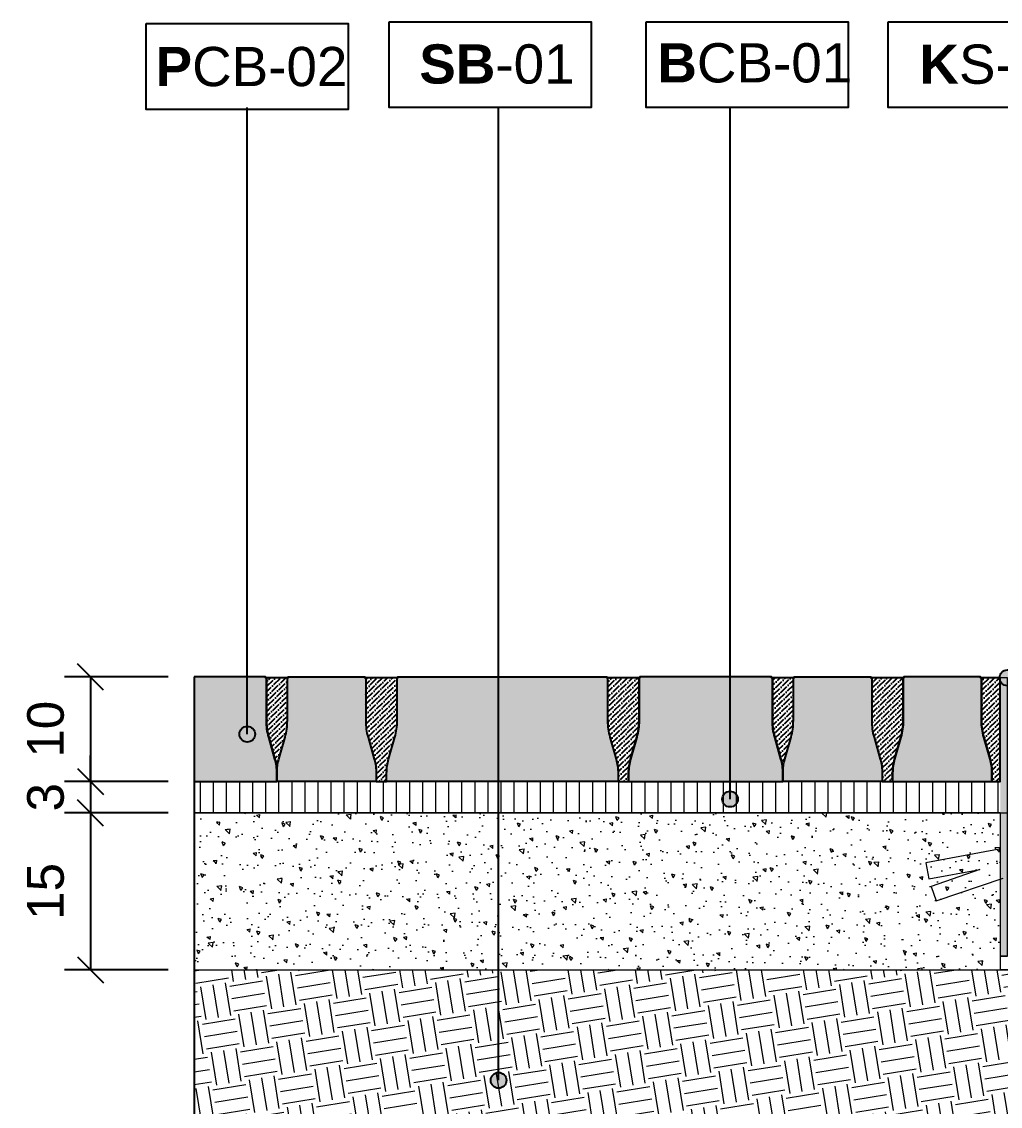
# Model space of a CAD drawing. Header units: metres. Extents: x -325 to 301, y -147 to 149.
# Drawn here: x 58.368 to 59.303, y 17.054 to 18.091 of the extents above; entities that cross this region are included whole.
import ezdxf

# ---------------------------------------------------------------- set-up
doc = ezdxf.new("R2010")
doc.units = ezdxf.units.M
doc.layers.get('Defpoints').update_dxf_attribs({"lineweight": 13})
doc.layers.add('-aux', color=50, linetype='Continuous', plot=False)
doc.layers.add('0-TX-1_25', color=7, linetype='Continuous', true_color=0x3f4f7f)
doc.layers.add('EIT_3 TR sorra', color=7, linetype='Continuous', true_color=0xd8ceb0)
for name, color, linetype, lineweight, true_color in [('03-TR-Paviment_05_Open Joint Precast Pavements', 7, 'Continuous', 5, 0xb3b3b3), ('3-TR sorra granitica', 7, 'Continuous', 0, 0xf2dac9), ('3-TR tot_u', 7, 'Continuous', 5, 0x787878)]:
    doc.layers.add(name, color=color, linetype=linetype, lineweight=lineweight, true_color=true_color)
for name, color, linetype, lineweight in [('1-CM', 7, 'Continuous', 0), ('2-metall', 5, 'Continuous', 0), ('3-TR Tot-u', 37, 'Continuous', 0)]:
    doc.layers.add(name, color=color, linetype=linetype, lineweight=lineweight)
for name, color, linetype in [('1-L- kodolé', 7, 'Continuous'), ('1-SECCIÓ', 1, 'Continuous'), ('A-KEYPLAN_HATCH', 7, 'Continuous'), ('A_TEXT_2', 7, 'Continuous')]:
    doc.layers.add(name, color=color, linetype=linetype)
doc.styles.get("Standard").update_dxf_attribs({"font": 'arial.ttf'})
doc.dimstyles.new('ISO-25', dxfattribs={"dimtxt": 0.1, "dimasz": 0.1, "dimexe": 0.1, "dimexo": 0.1, "dimgap": 0.1, "dimtad": 1, "dimdec": 0, "dimlfac": 100, "dimzin": 9, "dimtxsty": 'Standard', "dimblk": 'OBLIQUE', "dimcen": 0.1, "dimadec": 0, "dimazin": 0, "dimtfac": 1, "dimtdec": 0, "dimtmove": 0, "dimatfit": 3, "dimldrblk": 'OBLIQUE', "dimfxl": 1, "dimarcsym": 0})
pattern_1 = [(44.43254572231508, (37.50588101708466, -22.18370887877083), (0.001875725221223454, 0.006618718369032534), [0.008532812500000079, -0.001706562500000016, 0, -0.001706562500000016])]

# ---------------------------------------------------------------- blocks, each defined once
blk = doc.blocks.new('hatch keyplan 2')
at = {"layer": 'A-KEYPLAN_HATCH'}
blk.add_lwpolyline([(0, 0.005476596624248486), (0.012874798693294, 0.005476596623793739), (0.012874798693294, -2.273736754432321e-13), (0, 0)], close=True, dxfattribs=at)
blk = doc.blocks.new('hatch keyplan')
at = {"layer": 'A-KEYPLAN_HATCH'}
blk.add_blockref('hatch keyplan 2', (1.430579833341536, 0.8521467901477053), dxfattribs=at)
blk = doc.blocks.new('PCB03')
at = {"layer": 'A-KEYPLAN_HATCH'}
blk.add_blockref('hatch keyplan', (-1.42957983326266, -0.8521467901535917), dxfattribs=at)
at = {"layer": 'A_TEXT_2', "insert": (0.0002022692309803231, 0.0039881901570753), "char_height": 0.0025, "attachment_point": 1}
blk.add_mtext_dynamic_manual_height_columns('\\pi0.00139;{\\fArial|b1|i0|c0|p34;P}CB-02', width=0.01456192034901793, gutter_width=0.015, heights=[0], dxfattribs=at)
blk = doc.blocks.new('B-CB01')
at = {"layer": 'A-KEYPLAN_HATCH'}
blk.add_blockref('hatch keyplan', (-1.430579833341536, -0.8521467901477052), dxfattribs=at)
at = {"layer": 'A_TEXT_2', "insert": (-0.0007977308478921419, 0.004105509799023688), "char_height": 0.0025, "attachment_point": 1}
blk.add_mtext_dynamic_manual_height_columns('\\pi0.00152;{\\fArial|b1|i0|c0|p34;B}CB-01', width=0.01456192034901793, gutter_width=0.015, heights=[0], dxfattribs=at)
blk = doc.blocks.new('SB-01')
at = {"layer": 'A-KEYPLAN_HATCH'}
blk.add_blockref('hatch keyplan', (-1.430579833341536, -0.8521467901477053), dxfattribs=at)
at = {"layer": 'A_TEXT_2', "insert": (-0.0007977307988561444, 0.004032374434375541), "char_height": 0.0025, "attachment_point": 1}
blk.add_mtext_dynamic_manual_height_columns('\\pi0.00271;{\\fArial|b1|i0|c0|p34;SB}-01', width=0.01456192034901793, gutter_width=0.015, heights=[0], dxfattribs=at)
blk = doc.blocks.new('_Oblique')
at = {"color": 0, "lineweight": -2}
blk.add_line((-0.499999999995058, -0.4999999998130015), (0.500000000028669, 0.500000000163238), dxfattribs=at)
blk = doc.blocks.new('*D569')
at = {"layer": '0-TX-1_25', "color": 0, "lineweight": -2, "transparency": 16777216}
for p, q in [((58.50770197163097, 17.46427114277622), (58.40856090844558, 17.46427114277622)), ((58.43356090844558, 17.46427114277622), (58.43356090844558, 17.36427114192381)), ((58.50770197131525, 17.36427114192381), (58.40856090844558, 17.36427114192381))]:
    blk.add_line(p, q, dxfattribs=at)
at = {"layer": 'Defpoints', "color": 0, "transparency": 16777216}
for p in [(58.53270197163097, 17.46427114277622), (58.43356090844558, 17.36427114192381), (58.53270197131525, 17.36427114192381)]:
    blk.add_point(p, dxfattribs=at)
at = {"layer": '0-TX-1_25', "color": 0, "lineweight": -2, "transparency": 16777216, "xscale": 0.025, "yscale": 0.025, "zscale": 0.025}
for p, rotation in [((58.43356090844558, 17.46427114277622), 90), ((58.43356090844558, 17.36427114192381), 270)]:
    blk.add_blockref('_Oblique', p, dxfattribs=dict(at, rotation=rotation))
at = {"layer": '0-TX-1_25', "color": 0, "transparency": 16777216, "insert": (58.39069085387531, 17.41427114234999), "char_height": 0.035, "attachment_point": 5, "rotation": 90}
blk.add_mtext('10', dxfattribs=at)
blk = doc.blocks.new('*D570')
at = {"layer": '0-TX-1_25', "color": 0, "lineweight": -2, "transparency": 16777216}
for p, q in [((58.43356090842736, 17.36427114192381), (58.43356090842736, 17.38927114192381)), ((58.50770197163097, 17.36427114192381), (58.40856090842736, 17.36427114192381)), ((58.43356090842736, 17.36427114192381), (58.43356090842736, 17.33427133859489)), ((58.50770196395998, 17.33427133859489), (58.40856090842736, 17.33427133859489)), ((58.43356090842736, 17.33427133859489), (58.43356090842736, 17.30927133859489))]:
    blk.add_line(p, q, dxfattribs=at)
at = {"layer": 'Defpoints', "color": 0, "transparency": 16777216}
for p in [(58.53270197163097, 17.36427114192381), (58.43356090842736, 17.33427133859489), (58.53270196395998, 17.33427133859489)]:
    blk.add_point(p, dxfattribs=at)
at = {"layer": '0-TX-1_25', "color": 0, "lineweight": -2, "transparency": 16777216, "xscale": 0.025, "yscale": 0.025, "zscale": 0.025}
for p, rotation in [((58.43356090842736, 17.36427114192381), 270), ((58.43356090842736, 17.33427133859489), 90)]:
    blk.add_blockref('_Oblique', p, dxfattribs=dict(at, rotation=rotation))
at = {"layer": '0-TX-1_25', "color": 0, "transparency": 16777216, "insert": (58.39067891661289, 17.34927124025933), "char_height": 0.035, "attachment_point": 5, "rotation": 90}
blk.add_mtext('3', dxfattribs=at)
blk = doc.blocks.new('*D571')
at = {"layer": '0-TX-1_25', "color": 0, "lineweight": -2, "transparency": 16777216}
for p, q in [((58.50770197163097, 17.33427133807398), (58.40856090850776, 17.33427133807398)), ((58.43356090850776, 17.33427133807398), (58.43356090850776, 17.18427061813318)), ((58.50770200988202, 17.18427061813318), (58.40856090850776, 17.18427061813318))]:
    blk.add_line(p, q, dxfattribs=at)
at = {"layer": 'Defpoints', "color": 0, "transparency": 16777216}
for p in [(58.53270197163097, 17.33427133807398), (58.43356090850776, 17.18427061813318), (58.53270200988202, 17.18427061813318)]:
    blk.add_point(p, dxfattribs=at)
at = {"layer": '0-TX-1_25', "color": 0, "lineweight": -2, "transparency": 16777216, "xscale": 0.025, "yscale": 0.025, "zscale": 0.025}
for p, rotation in [((58.43356090850776, 17.33427133807398), 90), ((58.43356090850776, 17.18427061813318), 270)]:
    blk.add_blockref('_Oblique', p, dxfattribs=dict(at, rotation=rotation))
at = {"layer": '0-TX-1_25', "color": 0, "transparency": 16777216, "insert": (58.39069085393749, 17.25927097810355), "char_height": 0.035, "attachment_point": 5, "rotation": 90}
blk.add_mtext('15', dxfattribs=at)
blk = doc.blocks.new('POINT')
at = {"layer": '0-TX-1_25'}
h = blk.add_hatch(dxfattribs=at)
h.set_pattern_fill('ANGLE', color=256)
h.set_pattern_definition([(0, (-83.74681484067048, -12.72584030761209), (0, 6.985), [5.08, -1.905]), (90, (-83.74681484067048, -12.72584030761209), (-6.985, 4.277078946022131e-16), [5.08, -1.905])])
edge = h.paths.add_edge_path()
edge.add_arc((0, 0), 0.0075, 0, 360)
h = blk.add_hatch(color=256, dxfattribs=at)
h.dxf.hatch_style = 1
edge = h.paths.add_edge_path()
edge.add_arc((0, 0), 0.0075, 0, 360)
blk.add_circle((0, 0), 0.0075, dxfattribs=at)
blk = doc.blocks.new('PROFIL 150x1')
at = {"layer": '2-metall'}
blk.add_hatch(color=256, dxfattribs=at).paths.add_polyline_path([(-0.001601699274027979, 0.1500914678908742), (-0.0015560155734331, 0.003040451556444168), (-0.001541800043458608, -0.04672571921701518), (-0.006541800397352304, -0.04672571898417743), (-0.006601699627927005, 0.1500914678908956)])
blk.add_line((-0.006556021049611616, 2.32823538226512e-10), (-0.006556021049611616, 2.32823538226512e-10), dxfattribs=at)
for points in [[(-0.006541800397352304, -0.04672571898417743), (-0.001541800043458608, -0.04672571921701518), (-0.006541800397352304, -0.04672571898417743), (-0.006601699627927005, 0.1500914678908956), (-0.001601699274027979, 0.1500914678908742)], [(-0.0008637240705837712, 0.02882705953712161), (0.0511783968806423, 0.01924550171284523), (0.04907760591341059, 0.007835078885953806), (0.0130003770147642, 0.01447731517296091), (0.04728103350244339, 0.002497628843819655), (0.0437456612100604, -0.007619071064567606), (-0.003682120152738833, 0.008339710580607118)]]:
    blk.add_lwpolyline(points, dxfattribs=at)
blk = doc.blocks.new('K05')
at = {"layer": 'A-KEYPLAN_HATCH'}
blk.add_blockref('hatch keyplan', (-1.430579833341536, -0.8521467901477054), dxfattribs=at)
at = {"layer": 'A_TEXT_2', "insert": (-0.0007977308945956718, 0.004020148496218123), "char_height": 0.0025, "attachment_point": 1}
blk.add_mtext_dynamic_manual_height_columns('\\pi0.00278;{\\fArial|b1|i0|c0|p34;K}S-01', width=0.01456192034901793, gutter_width=0.015, heights=[0], dxfattribs=at)

msp = doc.modelspace()

# ---------------------------------------------------------------- hatches: boundary and pattern name
at = {"layer": '03-TR-Paviment_05_Open Joint Precast Pavements'}
h = msp.add_hatch(color=256, dxfattribs=at)
h.dxf.hatch_style = 1
edge = h.paths.add_edge_path()
edge.add_line((58.53270197163094, 17.46427114277622), (58.53270197163095, 17.3642711419238))
edge.add_line((58.53270197163095, 17.3642711419238), (58.61166652921118, 17.3642711416745))
edge.add_line((58.61166652921118, 17.3642711416745), (58.61166652921118, 17.37246692049516))
edge.add_arc((58.56324897587666, 17.37246691806775), 0.04841755333451665, 2.831646840510158e-06, 15.99902195796888)
edge.add_line((58.60979114310346, 17.38581181000186), (58.60384450364388, 17.40655154603732))
edge.add_arc((58.65877568272956, 17.42230178614428), 0.05714459291279186, 179.9999958361321, 195.9990149623388, ccw=False)
edge.add_line((58.60163108981676, 17.42230179029716), (58.60163109074809, 17.46342706409482))
edge.add_line((58.60163109074809, 17.46342706409482), (58.60083388328083, 17.46342706456048))
edge.add_line((58.60083388328083, 17.46342706456048), (58.60083388374649, 17.46427114176763))
edge.add_line((58.60083388374649, 17.46427114176763), (58.53270197163094, 17.46427114277622))
h = msp.add_hatch(color=256, dxfattribs=at)
h.dxf.hatch_style = 1
edge = h.paths.add_edge_path()
edge.add_line((58.61166652967684, 17.36427114214016), (58.61166652827986, 17.37246692049516))
edge.add_arc((58.66008409155484, 17.37246691946476), 0.04841756327498815, 164.000979654272, 179.9999987806614, ccw=False)
edge.add_line((58.61354191438757, 17.38581181279583), (58.61948855524413, 17.40655154789997))
edge.add_arc((58.56455738301867, 17.42230178873234), 0.05714458651824073, 344.0009824426762, 360.0000015689578)
edge.add_line((58.62170196953691, 17.42230179029716), (58.62170197000258, 17.46342706456048))
edge.add_line((58.62170197000258, 17.46342706456048), (58.62249917514153, 17.4634270654918))
edge.add_line((58.62249917514153, 17.4634270654918), (58.6224991742102, 17.46427114130197))
edge.add_line((58.6224991742102, 17.46427114130197), (58.69579696911849, 17.46427114176763))
edge.add_line((58.69579696911849, 17.46427114176763), (58.69579696911849, 17.46342706362916))
edge.add_line((58.69579696911849, 17.46342706362916), (58.69659417518876, 17.46342706828577))
edge.add_line((58.69659417518876, 17.46342706828577), (58.69659417425744, 17.42230179076282))
edge.add_arc((58.75373876243246, 17.42230178896517), 0.05714458817501369, 179.9999981975956, 195.9990173238789)
edge.add_line((58.69880758855022, 17.40655154789997), (58.70475422847547, 17.38581180860487))
edge.add_arc((58.65821206267281, 17.37246691856041), 0.04841755144470695, 1.1874292908942152e-06, 15.999020313817823, ccw=False)
edge.add_line((58.70662961411752, 17.37246691956384), (58.70662961318619, 17.36427114120884))
edge.add_line((58.70662961318619, 17.36427114120884), (58.61166652967684, 17.36427114214016))
h = msp.add_hatch(color=256, dxfattribs=at)
h.dxf.hatch_style = 1
edge = h.paths.add_edge_path()
edge.add_line((58.71662961482532, 17.36427114120884), (58.716629613894, 17.3724669200295))
edge.add_arc((58.76504717196582, 17.37246691995739), 0.04841755807181869, 164.000980788278, 179.9999999146681, ccw=False)
edge.add_line((58.71850499953605, 17.38581181093318), (58.72445163992695, 17.40655154603732))
edge.add_arc((58.66952046154005, 17.42230179111458), 0.05714459361101382, 344.0009800541356, 359.9999991804183)
edge.add_line((58.72666505515106, 17.42230179029716), (58.72666505515106, 17.46342706456048))
edge.add_line((58.72666505515106, 17.46342706456048), (58.72746226029001, 17.46342706456048))
edge.add_line((58.72746226029001, 17.46342706456048), (58.72746226029001, 17.46427114037064))
edge.add_line((58.72746226029001, 17.46427114037064), (58.9270337095996, 17.46427114130197))
edge.add_line((58.9270337095996, 17.46427114130197), (58.9270337095996, 17.46342706409482))
edge.add_line((58.9270337095996, 17.46342706409482), (58.92783091520421, 17.46342706782011))
edge.add_line((58.92783091520421, 17.46342706782011), (58.92783091473855, 17.42230179122848))
edge.add_arc((58.98497550599429, 17.42230178730839), 0.05714459125574236, 179.9999960695394, 195.9990151958225)
edge.add_line((58.93004432856567, 17.40655154743431), (58.93599096849091, 17.38581180813921))
edge.add_arc((58.88944880103148, 17.37246691786191), 0.04841755310148652, 9.119049195760454e-07, 15.999020038293224, ccw=False)
edge.add_line((58.93786635413296, 17.37246691863252), (58.93786635413296, 17.36427114027751))
edge.add_line((58.93786635413296, 17.36427114027751), (58.71662961482532, 17.36427114120884))
h = msp.add_hatch(color=256, dxfattribs=at)
h.dxf.hatch_style = 1
edge = h.paths.add_edge_path()
edge.add_line((59.09542839578815, 17.36427113841487), (59.09542839578815, 17.37246691723553))
edge.add_arc((59.04701084245383, 17.37246691480815), 0.04841755333431769, 2.872484767749733e-06, 15.999021998873)
edge.add_line((59.09355300968043, 17.38581180674223), (59.08760637022085, 17.4065515427777))
edge.add_arc((59.14253754930625, 17.42230178288461), 0.05714459291252155, 179.9999958360929, 195.9990149623758, ccw=False)
edge.add_line((59.08539295639373, 17.42230178703753), (59.08539295732506, 17.46342706083519))
edge.add_line((59.08539295732506, 17.46342706083519), (59.0845957498578, 17.46342706130085))
edge.add_line((59.0845957498578, 17.46342706130085), (59.08459575032346, 17.464271138508))
edge.add_line((59.08459575032346, 17.464271138508), (58.95876987861, 17.46427114037064))
edge.add_line((58.95876987861, 17.46427114037064), (58.95876988000698, 17.46342706130085))
edge.add_line((58.95876988000698, 17.46342706130085), (58.95797267393671, 17.46342706595746))
edge.add_line((58.95797267393671, 17.46342706595746), (58.95797267393671, 17.42230178936584))
edge.add_arc((58.9008280850632, 17.42230179253853), 0.05714458887350569, 344.000977692632, 359.99999681891524, ccw=False)
edge.add_line((58.95575925824694, 17.40655154650299), (58.94981261925302, 17.38581180813921))
edge.add_arc((58.99635478956036, 17.37246691408269), 0.04841755688070742, 164.0009765915965, 179.9999957179843)
edge.add_line((58.94793723267965, 17.37246691770119), (58.94793723314531, 17.36427113888053))
edge.add_line((58.94793723314531, 17.36427113888053), (59.09542839578815, 17.36427113841487))
h = msp.add_hatch(color=256, dxfattribs=at)
h.dxf.hatch_style = 1
edge = h.paths.add_edge_path()
edge.add_line((59.09542839578815, 17.36427113701788), (59.09542839578815, 17.37246691723553))
edge.add_arc((59.14384595551675, 17.37246691739625), 0.04841755972859829, 164.0009810638025, 180.0000001901923, ccw=False)
edge.add_line((59.0973037814302, 17.38581180860487), (59.10325042088978, 17.4065515427777))
edge.add_arc((59.04831924392682, 17.42230178596534), 0.05714459172140343, 344.0009814818517, 360.0000006081346)
edge.add_line((59.10546383564822, 17.42230178657187), (59.10546383657955, 17.46342706130085))
edge.add_line((59.10546383657955, 17.46342706130085), (59.10626104125284, 17.46342706130085))
edge.add_line((59.10626104125284, 17.46342706130085), (59.1062610417185, 17.46427113711102))
edge.add_line((59.1062610417185, 17.46427113711102), (59.17955883569546, 17.46427113804234))
edge.add_line((59.17955883569546, 17.46427113804234), (59.17955883569546, 17.46342706083519))
edge.add_line((59.17955883569546, 17.46342706083519), (59.18035604083441, 17.46342706362916))
edge.add_line((59.18035604083441, 17.46342706362916), (59.18035604130007, 17.42230178657187))
edge.add_arc((59.23750062639436, 17.42230178689666), 0.05714458509429221, 180.000000325652, 195.9990194519336)
edge.add_line((59.18256945605852, 17.40655154464034), (59.18851609598376, 17.38581180534525))
edge.add_arc((59.14197392686754, 17.37246691483512), 0.0484175547582661, 6.363804914144566e-07, 15.999019762768683, ccw=False)
edge.add_line((59.19039148162581, 17.37246691537289), (59.19039148069449, 17.36427113701788))
edge.add_line((59.19039148069449, 17.36427113701788), (59.09542839578815, 17.36427113701788))
h = msp.add_hatch(color=256, dxfattribs=at)
h.dxf.hatch_style = 1
edge = h.paths.add_edge_path()
edge.add_line((59.29535456584297, 17.36427113701788), (59.29535456630863, 17.37246691863252))
edge.add_arc((59.24693701012642, 17.37246691998435), 0.04841755618221556, 359.9999984002807, 375.9990175266685)
edge.add_line((59.29347918113224, 17.38581180907054), (59.28753254027568, 17.40655154370902))
edge.add_arc((59.34246371534903, 17.42230178832061), 0.05714459029745467, 180.000001286475, 195.9990204127581, ccw=False)
edge.add_line((59.28531912505157, 17.42230178703753), (59.28531912505157, 17.46342706130085))
edge.add_line((59.28531912505157, 17.46342706130085), (59.2845219189813, 17.46342706223217))
edge.add_line((59.2845219189813, 17.46342706223217), (59.28452191991262, 17.46427113897366))
edge.add_line((59.28452191991262, 17.46427113897366), (59.21122412453867, 17.46427113804234))
edge.add_line((59.21122412453867, 17.46427113804234), (59.21122412640132, 17.46342705990387))
edge.add_line((59.21122412640132, 17.46342705990387), (59.21042692079671, 17.46342706362916))
edge.add_line((59.21042692079671, 17.46342706362916), (59.21042692126237, 17.42230178657187))
edge.add_arc((59.15328233262169, 17.42230178808778), 0.05714458864067497, 344.00097935379506, 359.9999984800783, ccw=False)
edge.add_line((59.20821350603826, 17.40655154370902), (59.20226686564736, 17.38581180581091))
edge.add_arc((59.24880903711885, 17.37246692003828), 0.04841755571655446, 164.000986394491, 180.0000055208787)
edge.add_line((59.20039148140229, 17.37246691537289), (59.20039148140229, 17.36427113701788))
edge.add_line((59.20039148140229, 17.36427113701788), (59.29535456584297, 17.36427113701788))
at = {"layer": '3-TR sorra granitica'}
h = msp.add_hatch(dxfattribs=at)
h.set_pattern_fill('LINE', color=256, scale=0.09999999999999998, angle=54.35352778411538, style=0)
h.set_pattern_definition([(90.00000002286345, (81.80115206051148, 225.519919708457), (-0.0125, -4.988090669677536e-12), [])])
h.paths.add_polyline_path([(59.81431886711393, 17.3342711054228), (59.81431886711384, 17.36427128292777), (58.532701971631, 17.36427133883645), (58.532701971631, 17.33427133807398)])
at = {"layer": '3-TR Tot-u'}
h = msp.add_hatch(dxfattribs=at)
h.set_pattern_fill('EARTH', color=256, scale=0.005, angle=-80.8247561036608)
h.set_pattern_definition([(279.1752438963392, (-123.4545814633209, -24.89933241077844), (0.03640645211205976, -0.02628108149624554), [0.03175, -0.03175]), (279.1752438963392, (-123.4428275507694, -24.89743390378797), (0.03640645211205976, -0.02628108149624554), [0.03175, -0.03175]), (279.1752438963392, (-123.4310736382178, -24.89553539679751), (0.03640645211205976, -0.02628108149624554), [0.03175, -0.03175]), (9.175243896339197, (-123.4265228317038, -24.89882053198454), (0.02628108149624554, 0.03640645211205976), [0.03175, -0.03175]), (9.175243896339197, (-123.4246243247133, -24.9105744445361), (0.02628108149624554, 0.03640645211205976), [0.03175, -0.03175]), (9.175243896339197, (-123.4227258177228, -24.92232835708765), (0.02628108149624554, 0.03640645211205976), [0.03175, -0.03175])])
h.paths.add_polyline_path([(59.3879564993298, 16.98427083622796), (59.36592347508667, 17.18427083060942), (58.5327019588848, 17.18427061813316), (58.53270200988204, 16.98427061813316)])
at = {"layer": '3-TR tot_u'}
h = msp.add_hatch(dxfattribs=at)
h.set_pattern_fill('AR-CONC', color=256, scale=0.0002, angle=90.26641431039367)
h.set_pattern_definition([(140.2664143103937, (-14.74308317574823, -3.332871662049495), (0.003018358551071247, 0.03645136258436954), [0.00381, -0.04191]), (85.26641431039367, (-14.74308317574823, -3.332871662049495), (-0.03817818106754276, -0.007226282933233686), [0.003048, -0.033528116834]), (190.7178590103937, (-14.74283164654928, -3.329834058254001), (-0.03515982095845395, 0.02922507956224307), [0.00323800176, -0.03561804892000001]), (136.4506143103937, (-14.75324306591524, -3.332918903917271), (0.00815628255818146, 0.05425431968784703), [0.005715, -0.062865]), (186.9019719203937, (-14.75256338114889, -3.32839771465019), (-0.04970546584793135, 0.04725021761608914), [0.004857004628, -0.053427121632]), (81.45056548039366, (-14.75324306591524, -3.332918903917271), (-0.04970546584550613, 0.04725021761879526), [0.004571993414, -0.050291946384]), (111.2664143103937, (-14.75072671430738, -3.327827148366818), (0.02031182351307306, 0.03041765279537408), [0.00381, -0.04191]), (56.2664143103937, (-14.75072671430738, -3.327827148366818), (-0.03689466829018208, 0.01218898497184377), [0.003048, -0.033528]), (161.7178593103937, (-14.74903406233774, -3.325292343968307), (-0.01658284496692729, 0.04260663769872181), [0.003238001759999998, -0.03561798751999996]), (127.7664143103937, (-14.74308317574823, -3.332871662049495), (-0.01691369723239765, 0.0005390813352213942), [0, -0.0331216, 0, -0.034036, 0, -0.033655]), (97.76641431039367, (-14.74308317574823, -3.332871662049495), (-0.02009803784807661, 0.01327062430379522), [0, -0.0194056, 0, -0.0323596, 0, -0.012827]), (57.76641431039366, (-14.74303050106566, -3.344199939585724), (0.001019642850235293, 0.02712315336894964), [0, -0.0127, 0, -0.039624, 0, -0.052578]), (47.76641431039366, (-14.74300688013177, -3.349279884669233), (-0.005222997154178432, 0.02960187044262312), [0, -0.01651, 0, -0.0263144, 0, -0.037338])])
h.paths.add_polyline_path([(58.532701971631, 17.33427133859488), (59.28236685012694, 17.33427080930201), (59.3033188644378, 17.33427124949521), (59.3033188644378, 17.18427081464489), (58.53270197163095, 17.18427061813316)])
at = {"layer": 'EIT_3 TR sorra'}
h = msp.add_hatch(dxfattribs=at)
h.set_pattern_fill('ANSI36', color=256, scale=0.00107500000000001, angle=-0.5674542776849184, style=0, double=1)
h.set_pattern_definition(pattern_1)
edge = h.paths.add_edge_path()
edge.add_line((58.61166652781419, 17.36426764502389), (58.61166652874552, 17.37246342337889))
edge.add_arc((58.66008408114934, 17.37246342757851), 0.04841755240382657, 164.0009858435801, 180.0000049696917, ccw=False)
edge.add_line((58.61354191299058, 17.38580831288559), (58.61948855245016, 17.40654805124936))
edge.add_arc((58.56455737714376, 17.42229829420421), 0.05714459006485122, 344.0009812484369, 360.000000374656)
edge.add_line((58.62170196720861, 17.42229829457787), (58.62170196674294, 17.4634270654918))
edge.add_line((58.62170196674294, 17.4634270654918), (58.60163108702279, 17.46342706362916))
edge.add_line((58.60163108702279, 17.46342706362916), (58.6016310893511, 17.42229829411221))
edge.add_arc((58.65877568249635, 17.42229829161606), 0.05714459314525305, 179.9999974972416, 195.9990166235524)
edge.add_line((58.60384450364388, 17.40654804985238), (58.60979114403479, 17.38580831102295))
edge.add_arc((58.56324898462589, 17.3724634235665), 0.04841754458529162, 3.2903921010074555e-07, 15.999019455251073, ccw=False)
edge.add_line((58.61166652921118, 17.37246342384455), (58.61166652827986, 17.36426764455823))
h = msp.add_hatch(dxfattribs=at)
h.set_pattern_fill('ANSI36', color=256, scale=0.00107500000000001, angle=-0.5674542776849184, style=0, double=1)
h.set_pattern_definition(pattern_1)
edge = h.paths.add_edge_path()
edge.add_line((58.70662961411752, 17.36426764316125), (58.71662961203135, 17.36426764316125))
edge.add_line((58.71662961203135, 17.36426764316125), (58.71662961342834, 17.37246342151625))
edge.add_arc((58.76504716772178, 17.37246342429192), 0.04841755429343672, 164.0009841585246, 180.0000032846361, ccw=False)
edge.add_line((58.71850499813907, 17.38580831148861), (58.72445163806431, 17.4065480507837))
edge.add_arc((58.66952046583863, 17.42229829161611), 0.05714458651846128, 344.0009824427063, 360.0000015689258)
edge.add_line((58.72666505235709, 17.42229829318089), (58.72666505235709, 17.46342706502614))
edge.add_line((58.72666505235709, 17.46342706502614), (58.69659417332612, 17.46342706409482))
edge.add_line((58.69659417332612, 17.46342706409482), (58.6965941747231, 17.42229829271523))
edge.add_arc((58.75373876621158, 17.42229829045191), 0.05714459148847344, 179.9999977306882, 195.9990168569992)
edge.add_line((58.69880758901589, 17.40654804892106), (58.70475422847547, 17.38580831102295))
edge.add_arc((58.65821206764262, 17.37246342167689), 0.04841754647490105, 2.0140907963650534e-06, 15.999021140302602, ccw=False)
edge.add_line((58.70662961411752, 17.37246342337889), (58.70662961411752, 17.36426764316125))
edge.add_line((58.70662961411752, 17.36426764316125), (58.71662961203135, 17.36426764316125))
h = msp.add_hatch(dxfattribs=at)
h.set_pattern_fill('ANSI36', color=256, scale=0.00107500000000001, angle=-0.5674542776849184, style=0, double=1)
h.set_pattern_definition(pattern_1)
edge = h.paths.add_edge_path()
edge.add_line((58.93793723290317, 17.3642676496805), (58.94793723174833, 17.36426765014616))
edge.add_line((58.94793723174833, 17.36426765014616), (58.94793723221399, 17.37246342803551))
edge.add_arc((58.99635478531631, 17.37246342726479), 0.04841755310231832, 164.0009799618446, 179.9999990879563, ccw=False)
edge.add_line((58.94981261785604, 17.3858083175422), (58.95575925778128, 17.40654805730296))
edge.add_arc((58.90082808532277, 17.42229829647858), 0.05714458628563054, 344.0009841038694, 360.0000032300888)
edge.add_line((58.9579726716084, 17.42229829970015), (58.95797267207405, 17.46342706642313))
edge.add_line((58.95797267207405, 17.46342706642313), (58.9279017939744, 17.4634270654918))
edge.add_line((58.9279017939744, 17.4634270654918), (58.92790179397441, 17.42229829923449))
edge.add_arc((58.98504638427177, 17.42229830051755), 0.05714459029735509, 180.0000012864607, 195.9990204127719)
edge.add_line((58.93011520919852, 17.40654805590598), (58.93606184819244, 17.38580831707654))
edge.add_arc((58.88951968427887, 17.37246342560805), 0.04841755002128424, 3.423621876663674e-06, 15.999022549835672, ccw=False)
edge.add_line((58.93793723430015, 17.37246342850117), (58.93793723290317, 17.3642676496805))
edge.add_line((58.93793723290317, 17.3642676496805), (58.94793723174833, 17.36426765014616))
h = msp.add_hatch(dxfattribs=at)
h.set_pattern_fill('ANSI36', color=256, scale=0.00107500000000001, angle=-0.5674542776849184, style=0, double=1)
h.set_pattern_definition(pattern_1)
edge = h.paths.add_edge_path()
edge.add_line((59.09542839439116, 17.36426764176426), (59.09542839532249, 17.37246342011926))
edge.add_arc((59.14384594772631, 17.37246342431888), 0.04841755240382657, 164.0009858435801, 180.0000049696917, ccw=False)
edge.add_line((59.09730377956755, 17.38580830962596), (59.10325041902713, 17.40654804798973))
edge.add_arc((59.04831924372073, 17.42229829094458), 0.05714459006485122, 344.0009812484369, 360.000000374656)
edge.add_line((59.10546383378558, 17.42229829131825), (59.10546383331983, 17.46342706223217))
edge.add_line((59.10546383331983, 17.46342706223217), (59.08539295359968, 17.46342706036953))
edge.add_line((59.08539295359968, 17.46342706036953), (59.08539295592807, 17.42229829085258))
edge.add_arc((59.14253754907332, 17.42229828835643), 0.05714459314525305, 179.9999974972416, 195.9990166235524)
edge.add_line((59.08760637022085, 17.40654804659275), (59.09355301061176, 17.38580830776332))
edge.add_arc((59.04701085120286, 17.37246342030687), 0.04841754458529162, 3.2903921010074555e-07, 15.999019455251073, ccw=False)
edge.add_line((59.09542839578815, 17.37246342058492), (59.09542839485682, 17.3642676412986))
h = msp.add_hatch(dxfattribs=at)
h.set_pattern_fill('ANSI36', color=256, scale=0.00107500000000001, angle=-0.5674542776849184, style=0, double=1)
h.set_pattern_definition(pattern_1)
edge = h.paths.add_edge_path()
edge.add_line((59.19039147976316, 17.36426763757331), (59.200391477677, 17.36426763664199))
edge.add_line((59.200391477677, 17.36426763664199), (59.20039147907399, 17.37246341592831))
edge.add_arc((59.2488090350242, 17.37246341893681), 0.04841755595021633, 164.000984434049, 180.0000035601602, ccw=False)
edge.add_line((59.20226686378471, 17.38580830636633), (59.20821350277863, 17.40654804379878))
edge.add_arc((59.15328232747223, 17.42229828675363), 0.05714459006485122, 344.0009812484369, 360.000000374656)
edge.add_line((59.21042691753708, 17.42229828712729), (59.21042691800275, 17.46342706409482))
edge.add_line((59.21042691800275, 17.46342706409482), (59.18035603943744, 17.46342706316349))
edge.add_line((59.18035603943744, 17.46342706316349), (59.18035603990309, 17.42229828619597))
edge.add_arc((59.23750063328117, 17.4222982853566), 0.05714459337808365, 179.9999991584045, 195.9990182847154)
edge.add_line((59.18256945466153, 17.40654804193614), (59.18851609458677, 17.38580830496935))
edge.add_arc((59.14197393044037, 17.37246341515764), 0.04841754978845337, 1.4630419968852948e-06, 15.999020589255679, ccw=False)
edge.add_line((59.19039148022883, 17.37246341639397), (59.19039147976316, 17.36426763757331))
edge.add_line((59.19039147976316, 17.36426763757331), (59.200391477677, 17.36426763664199))
h = msp.add_hatch(dxfattribs=at)
h.set_pattern_fill('ANSI36', color=256, scale=0.00107500000000001, angle=-0.5674542776849184, style=0, double=1)
h.set_pattern_definition(pattern_1)
edge = h.paths.add_edge_path()
edge.add_line((59.29535456584297, 17.36426763710765), (59.30331886490337, 17.36426763757331))
edge.add_line((59.30331886490337, 17.36426763757331), (59.30331886490336, 17.46342706106802))
edge.add_line((59.30331886490336, 17.46342706106802), (59.28531912598288, 17.46342706153368))
edge.add_line((59.28531912598288, 17.46342706153368), (59.28531912598289, 17.42229828619597))
edge.add_arc((59.34246371130991, 17.42229828817753), 0.05714458532701631, 180.0000019868009, 195.9990211131125)
edge.add_line((59.287532541207, 17.40654804426444), (59.29347918113224, 17.38580830543501))
edge.add_arc((59.24693701864262, 17.37246341585613), 0.0484175481316738, 1.7385663113600458e-06, 15.999020864780277, ccw=False)
edge.add_line((59.29535456677429, 17.3724634173253), (59.29535456584297, 17.36426763710765))
edge.add_line((59.29535456584297, 17.36426763710765), (59.30331886490337, 17.36426763757331))

# ---------------------------------------------------------------- linework, layer by layer
at = {"layer": '-aux'}
for points in [[(58.61166652827986, 17.36426764455823), (58.61166652781419, 17.36426764502389), (58.61166652874552, 17.37246342337889, -0.06992251114754273), (58.61354191299058, 17.38580831288559), (58.61948855245016, 17.40654805124936, 0.06992251114800961), (58.62170196720861, 17.42229829457787), (58.62170196674294, 17.4634270654918), (58.60163108702279, 17.46342706362916), (58.6016310893511, 17.42229829411221, 0.0699225111484148), (58.60384450364388, 17.40654804985238), (58.60979114403479, 17.38580831102295, -0.06992251114798485), (58.61166652921118, 17.37246342384455), (58.61166652827986, 17.36426764455823), (58.61166652781419, 17.36426764502389)], [(58.70662961411752, 17.36426764316125), (58.71662961203135, 17.36426764316125), (58.71662961342834, 17.37246342151625, -0.06992251114754273), (58.71850499813907, 17.38580831148861), (58.72445163806431, 17.4065480507837, 0.06992251114800961), (58.72666505235709, 17.42229829318089), (58.72666505235709, 17.46342706502614), (58.69659417332612, 17.46342706409482), (58.6965941747231, 17.42229829271523, 0.0699225111484148), (58.69880758901589, 17.40654804892106), (58.70475422847547, 17.38580831102295, -0.06992251114798485), (58.70662961411752, 17.37246342337889), (58.70662961411752, 17.36426764316125), (58.71662961203135, 17.36426764316125)], [(58.93793723290317, 17.3642676496805), (58.94793723174833, 17.36426765014616), (58.94793723221399, 17.37246342803551, -0.06992251114754273), (58.94981261785604, 17.3858083175422), (58.95575925778128, 17.40654805730296, 0.06992251114800961), (58.9579726716084, 17.42229829970015), (58.95797267207405, 17.46342706642313), (58.9279017939744, 17.4634270654918), (58.92790179397441, 17.42229829923449, 0.0699225111484148), (58.93011520919852, 17.40654805590598), (58.93606184819244, 17.38580831707654, -0.06992251114798485), (58.93793723430015, 17.37246342850117), (58.93793723290317, 17.3642676496805), (58.94793723174833, 17.36426765014616)], [(59.09542839485682, 17.3642676412986), (59.09542839439116, 17.36426764176426), (59.09542839532249, 17.37246342011926, -0.06992251114754273), (59.09730377956755, 17.38580830962596), (59.10325041902713, 17.40654804798973, 0.06992251114800961), (59.10546383378558, 17.42229829131825), (59.10546383331983, 17.46342706223217), (59.08539295359968, 17.46342706036953), (59.08539295592807, 17.42229829085258, 0.0699225111484148), (59.08760637022085, 17.40654804659275), (59.09355301061176, 17.38580830776332, -0.06992251114798485), (59.09542839578815, 17.37246342058492), (59.09542839485682, 17.3642676412986), (59.09542839439116, 17.36426764176426)], [(59.19039147976316, 17.36426763757331), (59.200391477677, 17.36426763664199), (59.20039147907399, 17.37246341592831, -0.06992251114754273), (59.20226686378471, 17.38580830636633), (59.20821350277863, 17.40654804379878, 0.06992251114800961), (59.21042691753708, 17.42229828712729), (59.21042691800275, 17.46342706409482), (59.18035603943744, 17.46342706316349), (59.18035603990309, 17.42229828619597, 0.0699225111484148), (59.18256945466153, 17.40654804193614), (59.18851609458677, 17.38580830496935, -0.06992251114798485), (59.19039148022883, 17.37246341639397), (59.19039147976316, 17.36426763757331), (59.200391477677, 17.36426763664199)], [(59.29535456584297, 17.36426763710765), (59.30331886490337, 17.36426763757331), (59.30331886490336, 17.46342706106802), (59.28531912598288, 17.46342706153368), (59.28531912598289, 17.42229828619597, 0.0699225111484148), (59.287532541207, 17.40654804426444), (59.29347918113224, 17.38580830543501, -0.06992251114798485), (59.29535456677429, 17.3724634173253), (59.29535456584297, 17.36426763710765), (59.30331886490337, 17.36426763757331)]]:
    msp.add_lwpolyline(points, format="xyb", dxfattribs=at)
at = {"layer": '0-TX-1_25'}
for points in [[(58.58336878939811, 17.4095523516466), (58.58336878939813, 18.00853384998603)], [(58.82361569960002, 17.07864831584979), (58.82361569960002, 18.00853384998602)], [(59.04492462582854, 17.34748434934295), (59.04492462582855, 18.00853384998603)]]:
    msp.add_lwpolyline(points, dxfattribs=at)
at = {"layer": '1-CM'}
for points in [[(59.3033188644378, 17.36426763646229), (59.30331886443771, 17.36427131676314), (58.532701971631, 17.36427133883644), (58.532701971631, 17.33427133807397), (59.3033188644378, 17.33427113925817)], [(58.62170197000258, 17.36427133883645), (59.30331886443771, 17.36427131676314), (59.3033188644378, 17.36426763646229)], [(59.3033188644378, 17.33427114154701), (58.532701971631, 17.33427133859488)], [(59.3033188644378, 17.33427124949521), (58.62170197000258, 17.33427133807401)], [(59.3033188644378, 17.33427124949521), (59.81431886711388, 17.33427124949521), (59.81431886711388, 17.18427124949521), (59.36592347508667, 17.18427083060942), (59.30331890268874, 17.1842708146449)], [(59.3033188644378, 17.33427113925817), (59.30331890268874, 17.1842708146449)], [(58.5327019588848, 17.18427061813316), (59.36592347508667, 17.18427083060942)]]:
    msp.add_lwpolyline(points, dxfattribs=at)
at = {"layer": '1-L- kodolé'}
msp.add_lwpolyline([(58.53270197163095, 17.3642711419238), (58.61166652921118, 17.3642711416745), (58.61166652921118, 17.37246692049516, 0.06992251114875708), (58.60979114310346, 17.38581181000186), (58.60384450364388, 17.40655154603732, -0.0699225111482901), (58.60163108981676, 17.42230179029716), (58.60163109074809, 17.46342706409482), (58.60083388328083, 17.46342706456048), (58.60083388374649, 17.46427114176763), (58.53270197163094, 17.46427114277621)], format="xyb", dxfattribs=at)
for points in [[(58.61166652967684, 17.36427114214016), (58.61166652827986, 17.37246692049516, -0.06992251114875708), (58.61354191438757, 17.38581181279583), (58.61948855524413, 17.40655154789997, 0.0699225111482901), (58.62170196953691, 17.42230179029716), (58.62170197000258, 17.46342706456048), (58.62249917514153, 17.4634270654918), (58.6224991742102, 17.46427114130197), (58.69579696911849, 17.46427114176763), (58.69579696911849, 17.46342706362916), (58.69659417518876, 17.46342706828577), (58.69659417425744, 17.42230179076282, 0.0699225111482901), (58.69880758855022, 17.40655154789997), (58.70475422847547, 17.38581180860487, -0.06992251114875708), (58.70662961411752, 17.37246691956384), (58.70662961318619, 17.36427114120884)], [(58.71662961482532, 17.36427114120884), (58.716629613894, 17.3724669200295, -0.06992251114875708), (58.71850499953605, 17.38581181093318), (58.72445163992695, 17.40655154603732, 0.0699225111482901), (58.72666505515106, 17.42230179029716), (58.72666505515106, 17.46342706456048), (58.72746226029001, 17.46342706456048), (58.72746226029001, 17.46427114037064), (58.9270337095996, 17.46427114130197), (58.9270337095996, 17.46342706409482), (58.92783091520421, 17.46342706782011), (58.92783091473855, 17.42230179122848, 0.0699225111482901), (58.93004432856567, 17.40655154743431), (58.93599096849091, 17.38581180813921, -0.06992251114875708), (58.93786635413296, 17.37246691863252), (58.93786635413296, 17.36427114027751)], [(59.09542839578815, 17.36427113841487), (59.09542839578815, 17.37246691723553, 0.06992251114875708), (59.09355300968043, 17.38581180674223), (59.08760637022085, 17.4065515427777, -0.0699225111482901), (59.08539295639373, 17.42230178703753), (59.08539295732506, 17.46342706083519), (59.0845957498578, 17.46342706130085), (59.08459575032346, 17.464271138508), (58.95876987861, 17.46427114037064), (58.95876988000698, 17.46342706130085), (58.95797267393671, 17.46342706595746), (58.95797267393671, 17.42230178936584, -0.0699225111482901), (58.95575925824694, 17.40655154650299), (58.94981261925302, 17.38581180813921, 0.06992251114875708), (58.94793723267965, 17.37246691770119), (58.94793723314531, 17.36427113888053)], [(59.09542839578815, 17.36427113701788), (59.09542839578815, 17.37246691723553, -0.06992251114875708), (59.0973037814302, 17.38581180860487), (59.10325042088978, 17.4065515427777, 0.0699225111482901), (59.10546383564822, 17.42230178657187), (59.10546383657955, 17.46342706130085), (59.10626104125284, 17.46342706130085), (59.1062610417185, 17.46427113711102), (59.17955883569546, 17.46427113804234), (59.17955883569546, 17.46342706083519), (59.18035604083441, 17.46342706362916), (59.18035604130007, 17.42230178657187, 0.0699225111482901), (59.18256945605852, 17.40655154464034), (59.18851609598376, 17.38581180534525, -0.06992251114875708), (59.19039148162581, 17.37246691537289), (59.19039148069449, 17.36427113701788)], [(59.29535456584297, 17.36427113701788), (59.29535456630863, 17.37246691863252, 0.06992251114875708), (59.29347918113224, 17.38581180907054), (59.28753254027568, 17.40655154370902, -0.0699225111482901), (59.28531912505157, 17.42230178703753), (59.28531912505157, 17.46342706130085), (59.2845219189813, 17.46342706223217), (59.28452191991262, 17.46427113897366), (59.21122412453867, 17.46427113804234), (59.21122412640132, 17.46342705990387), (59.21042692079671, 17.46342706362916), (59.21042692126237, 17.42230178657187, -0.0699225111482901), (59.20821350603826, 17.40655154370902), (59.20226686564736, 17.38581180581091, 0.06992251114875708), (59.20039148140229, 17.37246691537289), (59.20039148140229, 17.36427113701788)]]:
    msp.add_lwpolyline(points, format="xyb", close=True, dxfattribs=at)
at = {"layer": '1-SECCIÓ'}
msp.add_lwpolyline([(58.53270197163094, 17.464271042223), (58.532701971631, 14.41257903351705)], dxfattribs=at)

# ---------------------------------------------------------------- block references
at = {"xscale": 14.99999999999007, "yscale": 14.99999999999007, "zscale": 14.99999999999007}
msp.add_blockref('K05', (59.19621890225786, 18.00853384998103), dxfattribs=at)
at = {"layer": '0-TX-1_25', "xscale": 15, "yscale": 15, "zscale": 15}
for name, p in [('PCB03', (58.47180779801528, 18.00673389969528)), ('SB-01', (58.71914736050219, 18.00853384998773)), ('B-CB01', (58.96460885938434, 18.00853384998773))]:
    msp.add_blockref(name, p, dxfattribs=at)
at = {"layer": '0-TX-1_25'}
for p in [(59.31007605137643, 17.46342910311953), (58.58336878939811, 17.4095523516466), (59.04492462582854, 17.34748434934295), (58.82361569960002, 17.07864831584979)]:
    msp.add_blockref('POINT', p, dxfattribs=at)
at = {"layer": '1-CM', "xscale": -1.351503000644483, "yscale": 1.351503000644483, "zscale": 1.351503000644483, "rotation": 0.01743757709514959}
msp.add_blockref('PROFIL 150x1', (59.30121589888356, 17.26057734242479), dxfattribs=at)

# ---------------------------------------------------------------- dimensions: what is measured, and where the dimension line sits
at = {"layer": '0-TX-1_25'}
for base, p1, p2, picture, middle in [((58.43356090844558, 17.36427114192381), (58.53270197163094, 17.46427114277621), (58.53270197131522, 17.3642711419238), '*D569', (58.39069085387531, 17.41427114234999)), ((58.43356090850776, 17.18427061813318), (58.53270197163094, 17.33427133807397), (58.53270200988199, 17.18427061813317), '*D571', (58.39069085393749, 17.25927097810355))]:
    dim = msp.add_linear_dim(base=base, p1=p1, p2=p2, angle=90, dimstyle='ISO-25', override={"dimtxt": 0.035, "dimasz": 0.025, "dimexe": 0.025, "dimexo": 0.025, "dimgap": 0.025, "dimblk1": 'Oblique', "dimblk2": 'Oblique', "dimsah": 1, "dimfxl": 0.1, "dimfxlon": 1, "dimarcsym": 1}, dxfattribs=at)
    dim.commit()
    dim.dimension.update_dxf_attribs({"geometry": picture, "text_midpoint": middle})
dim = msp.add_linear_dim(base=(58.43356090842736, 17.33427133859489), p1=(58.53270197163094, 17.3642711419238), p2=(58.53270196395995, 17.33427133859488), angle=90, dimstyle='ISO-25', override={"dimtxt": 0.035, "dimasz": 0.025, "dimexe": 0.025, "dimexo": 0.025, "dimgap": 0.025, "dimblk1": 'Oblique', "dimblk2": 'Oblique', "dimsah": 1, "dimfxl": 0.1, "dimfxlon": 1, "dimarcsym": 1}, dxfattribs=at)
dim.commit()
dim.dimension.update_dxf_attribs({"geometry": '*D570', "text_midpoint": (58.43356090842735, 17.34927124025933), "dimtype": 160})

doc.saveas('drawing.dxf')
